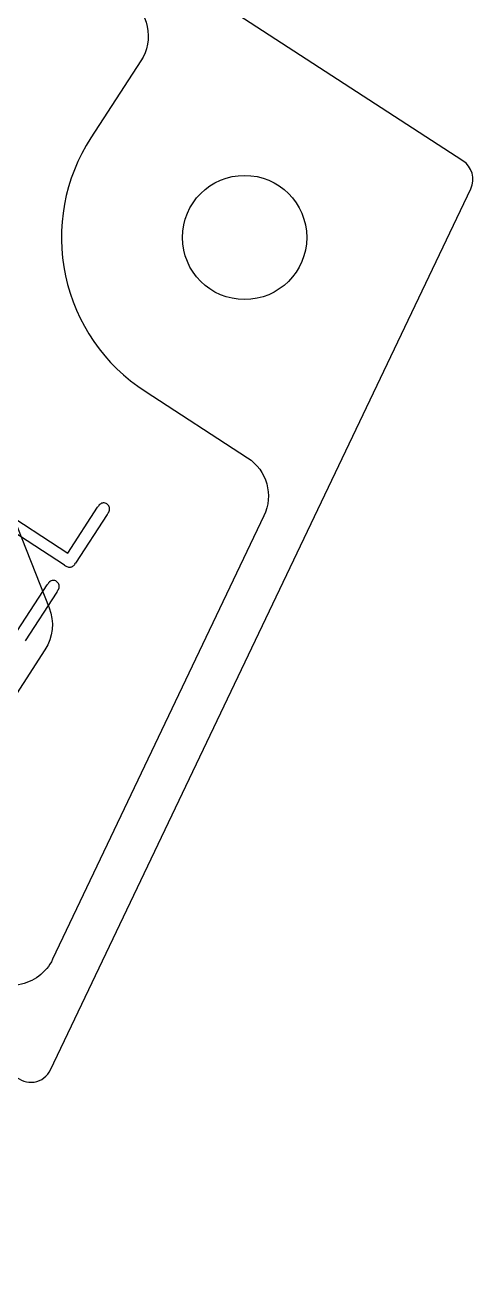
# Model space of a CAD drawing. Header units: millimetres. Extents: x -219 to 14, y 168 to 388.
# Drawn here: x -1.12 to 14.4, y 279.26 to 322.83 of the extents above; entities that cross this region are included whole.
import ezdxf

# ---------------------------------------------------------------- set-up
doc = ezdxf.new("R2010")
doc.units = ezdxf.units.MM
doc.layers.get('0').update_dxf_attribs({"linetype": 'CONTINUOUS'})

msp = doc.modelspace()

# ---------------------------------------------------------------- linework, layer by layer
for p, q in [((0.246, 304.108), (-2.475, 305.874)), ((-2.249, 306.222), (0.359, 304.528)), ((0.359, 304.528), (1.391, 306.118)), ((1.717, 305.86), (0.622, 304.174)), ((-1.387, 301.84), (-0.355, 303.429)), ((-0.029, 303.171), (-1.124, 301.485))]:
    msp.add_line(p, q)
msp.add_lwpolyline([(-68.916, 253.003), (-51.637, 279.616, 0.414214), (-51.861, 280.67), (-60.542, 286.307, -0.414214), (-62.036, 293.334), (-48.626, 313.987, -0.334226), (-42.887, 316.081), (-25.874, 310.906, -0.128396), (-23.687, 309.562), (-1.478, 286.414, 0.524399), (-0.24, 286.614), (14.326, 317.158, 0.376373), (14.053, 318.126), (-5.672, 330.933, -0.404795), (-6.66, 335.239, 0.404795), (-6.897, 336.272), (-86.68, 388.075, 0.414214), (-87.734, 387.851), (-99.007, 370.489, 0.414214), (-98.783, 369.435), (-97.025, 368.294, -0.414214), (-95.531, 361.266), (-163.24, 256.987, 0.414214)], format="xyb")
for points in [[(-9.666, 333.527, 0.414214), (-9.199, 331.331), (2.422, 323.785, -0.414214), (2.889, 321.589), (1.159, 318.927, 0.414865), (3.039, 310.135), (6.59, 307.83, -0.376373), (7.158, 305.815), (-0.17, 290.448, -0.524399), (-2.749, 290.032), (-23.173, 311.32, 0.06088), (-23.77, 311.807), (-22.583, 313.634), (-21.57, 315.194), (-19.125, 318.96), (-18.774, 319.501, 0.836212), (-16.466, 323.055), (-15.667, 324.285), (-14.654, 325.845), (-12.209, 329.611), (-11.196, 331.171)], [(-10.022, 321.246), (-7.242, 319.441, -0.156031), (-6.63, 318.692), (-0.291, 302.625, -0.242509), (-0.436, 301.177), (-2.815, 297.514, -0.414214), (-5.011, 297.047), (-7.516, 298.673, -0.215447), (-8.222, 299.773), (-8.633, 302.569, 0.215447), (-9.339, 303.67), (-17.848, 309.194, -0.414214), (-18.315, 311.39), (-12.218, 320.779, -0.414214)]]:
    msp.add_lwpolyline(points, format="xyb", close=True)
msp.add_circle((6.485, 315.468), 2.153)
for points, knots in [([(1.472, 306.221), (1.465, 306.216), (1.453, 306.205), (1.435, 306.184), (1.414, 306.155), (1.4, 306.132), (1.391, 306.118)], [0, 0, 0, 0, 0.187553, 0.376242, 0.625932, 1, 1, 1, 1]), ([(1.711, 306.235), (1.692, 306.245), (1.653, 306.265), (1.588, 306.269), (1.523, 306.258), (1.489, 306.233), (1.472, 306.221)], [0, 0, 0, 0, 0.251389, 0.506278, 0.756676, 1, 1, 1, 1]), ([(1.797, 306.003), (1.801, 306.026), (1.808, 306.069), (1.794, 306.134), (1.762, 306.191), (1.729, 306.22), (1.711, 306.235)], [0, 0, 0, 0, 0.259647, 0.500227, 0.736166, 1, 1, 1, 1]), ([(1.717, 305.86), (1.725, 305.872), (1.739, 305.894), (1.758, 305.923), (1.772, 305.945), (1.784, 305.964), (1.793, 305.982), (1.796, 305.997), (1.797, 306.003)], [0, 0, 0, 0, 0.26677, 0.47526, 0.63411, 0.738474, 0.883794, 1, 1, 1, 1]), ([(0.246, 304.108), (0.264, 304.095), (0.297, 304.071), (0.352, 304.048), (0.403, 304.036), (0.453, 304.038), (0.501, 304.053), (0.545, 304.082), (0.586, 304.122), (0.61, 304.156), (0.622, 304.174)], [0, 0, 0, 0, 0.148439, 0.277754, 0.394678, 0.503287, 0.610856, 0.724856, 0.853841, 1, 1, 1, 1]), ([(-0.274, 303.533), (-0.28, 303.527), (-0.293, 303.517), (-0.311, 303.495), (-0.331, 303.466), (-0.346, 303.443), (-0.355, 303.429)], [0, 0, 0, 0, 0.187553, 0.376242, 0.625932, 1, 1, 1, 1]), ([(-0.035, 303.547), (-0.054, 303.557), (-0.093, 303.576), (-0.158, 303.581), (-0.222, 303.569), (-0.257, 303.545), (-0.274, 303.533)], [0, 0, 0, 0, 0.251389, 0.506278, 0.756676, 1, 1, 1, 1]), ([(0.051, 303.314), (0.055, 303.337), (0.062, 303.381), (0.049, 303.445), (0.017, 303.503), (-0.017, 303.532), (-0.035, 303.547)], [0, 0, 0, 0, 0.259647, 0.500227, 0.736166, 1, 1, 1, 1]), ([(-0.029, 303.171), (-0.021, 303.183), (-0.007, 303.205), (0.012, 303.235), (0.027, 303.256), (0.038, 303.276), (0.048, 303.294), (0.05, 303.308), (0.051, 303.314)], [0, 0, 0, 0, 0.26677, 0.47526, 0.63411, 0.738474, 0.883794, 1, 1, 1, 1])]:
    msp.add_open_spline(points, degree=3, knots=knots)

doc.saveas('drawing.dxf')
